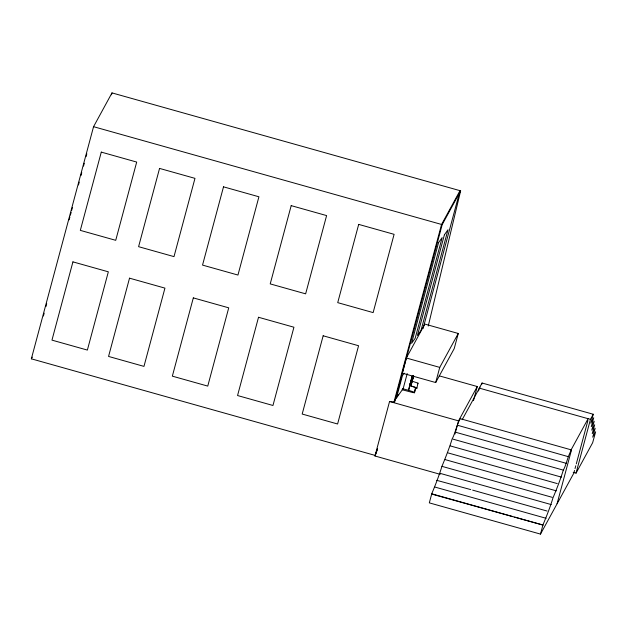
<?xml version="1.0" encoding="UTF-8"?>
<svg xmlns="http://www.w3.org/2000/svg" width="627" height="627" viewBox="0 0 627 627"><rect width="100%" height="100%" fill="white"/><g stroke="black" fill="none" stroke-linecap="round" stroke-linejoin="round"><path stroke-width="0.94" d="M409.596 385.652L408.6 390.3L414.588 392.298L414.408 392.964M409.533 386.647L410.254 383.293M411.414 379.554L411.618 378.583M411.516 379.194L411.939 377.25M411.908 377.556L412.205 376.153M410.991 385.785L411.994 381.138L417.982 383.136L416.759 388.669M411.876 382.352L413.538 375.745M412.3 380.401L412.597 378.998M412.495 379.609L412.707 378.63M414.58 392.157L415.63 387.431L409.643 385.433M414.588 392.298L415.63 387.431M428.249 326.024L460.633 190.843L111.998 92.898L93.556 126.685L31.35 358.824L375.26 455.445L374.962 455.994L440.193 474.318M409.674 385.464L411.994 376.772M409.839 385.237L412.182 376.513L412.213 377.634M412.417 375.941L408.6 390.3L402.503 388.693L402.221 389.751L413.467 392.721M411.829 381.898L413.483 375.549M413.671 375.761L410.944 386.005L416.931 388.003M417.801 383.802L417.982 383.136M43.42 316.008L44.172 313.179M45.943 306.579L46.704 303.75M69.135 219.826L69.895 216.997M70.396 215.116L71.157 212.287M71.658 210.398L72.418 207.568M78.485 184.941L79.237 182.112M81.008 175.513L81.769 172.684M83.532 166.077L84.292 163.255M86.064 156.648L86.816 153.819M111.496 94.787L111.998 92.898M398.114 394.501L393.96 402.103L389.563 401.492L374.962 455.994L377.532 448.681M393.96 402.103L441.557 224.458L460.006 190.671M406.32 358.001L402.26 373.151L435.687 382.541L454.207 348.62L458.266 333.47L424.847 324.081L406.32 358.001L439.746 367.391L458.266 333.47M394.649 402.04L442.184 224.631L460.633 190.843M407.213 373.574L403.2 388.528L396.452 397.996L402.463 375.549L404.149 373.19M423.045 328.626L459.505 192.56M435.687 382.541L439.746 367.391M514.657 517.087L542.919 525.034L431.611 494.052C435.459 484.977 439.002 475.791 441.949 466.347L552.175 497.321M512.776 516.562L431.752 493.802L429.323 502.87L540.49 534.102L573.776 473.267L574.536 470.438M441.949 466.347C445.131 458.627 449.418 447.944 452.145 438.9C455.139 433.829 456.589 424.636 460.32 418.703L571.495 449.935L557.089 503.708M454.998 434.025L458.525 420.866L477.272 386.538L439.143 375.832M473.495 400.637L477.272 386.538M478.526 390.958L479.287 388.121L482.077 383.019L593.244 414.251L590.799 423.123L593.73 417.754L591.277 426.626L594.208 421.266L591.763 430.138L594.686 424.777L592.241 433.649L595.172 428.28L592.719 437.152L595.65 431.791L592.648 442.733L576.048 473.126L573.227 472.335M481.646 384.633L482.077 383.019M542.778 525.285C546.525 516.429 550.545 506.185 552.975 497.838C556.823 488.762 560.373 479.577 563.312 470.132L453.086 439.166M540.49 534.102L542.919 525.034M563.312 470.132C566.314 465.062 567.756 455.868 571.495 449.935M575.037 468.557L575.798 465.728M576.307 463.847L587.922 420.482M576.048 473.126L590.462 419.361L593.244 414.251M375.581 454.528L377.188 449.927M31.35 358.824L32.275 357.139M462.193 419.682L479.984 387.11M436.706 480.329L470.767 489.601M570.899 450.225L588.212 418.507M568.274 456.66L458.18 425.435M93.556 126.685L442.184 224.631M479.287 388.121L590.462 419.361M389.563 401.492L458.525 420.866M455.367 432.175L566.534 463.408M450.264 445.899L561.439 477.131M447.984 452.89L557.27 483.589M445.17 459.622L556.337 490.855M440.068 473.346L551.243 504.586M472.648 490.134L547.073 511.044M434.973 487.077L546.141 518.31M101.284 152.11L80.319 230.375L115.729 240.321L136.694 162.064L101.284 152.11M72.928 261.867L51.963 340.132L87.372 350.078L108.338 271.82L72.928 261.867M129.523 278.169L108.557 356.434L143.967 366.387L164.94 288.122L129.523 278.169M159.556 168.412L138.591 246.677L174 256.623L194.973 178.358L159.556 168.412M193.32 297.888L172.347 376.153L207.756 386.099L228.73 307.833L193.32 297.888M223.51 186.83L202.537 265.096L237.954 275.049L258.92 196.784L223.51 186.83M258.52 317.27L237.555 395.535L272.964 405.481L293.93 327.223L258.52 317.27M291.194 205.632L270.221 283.898L305.639 293.844L326.604 215.586L291.194 205.632M323.156 335.782L302.19 414.047L337.6 423.993L358.573 345.736L323.156 335.782M358.691 224.388L337.726 302.645L373.136 312.599L394.101 234.333L358.691 224.388M438.555 242.649L411.578 343.33L415.16 338.314L442.137 237.633L438.555 242.649M444.402 234.788L417.425 335.469L421.007 330.453L447.984 229.772L444.402 234.788"/></g></svg>
